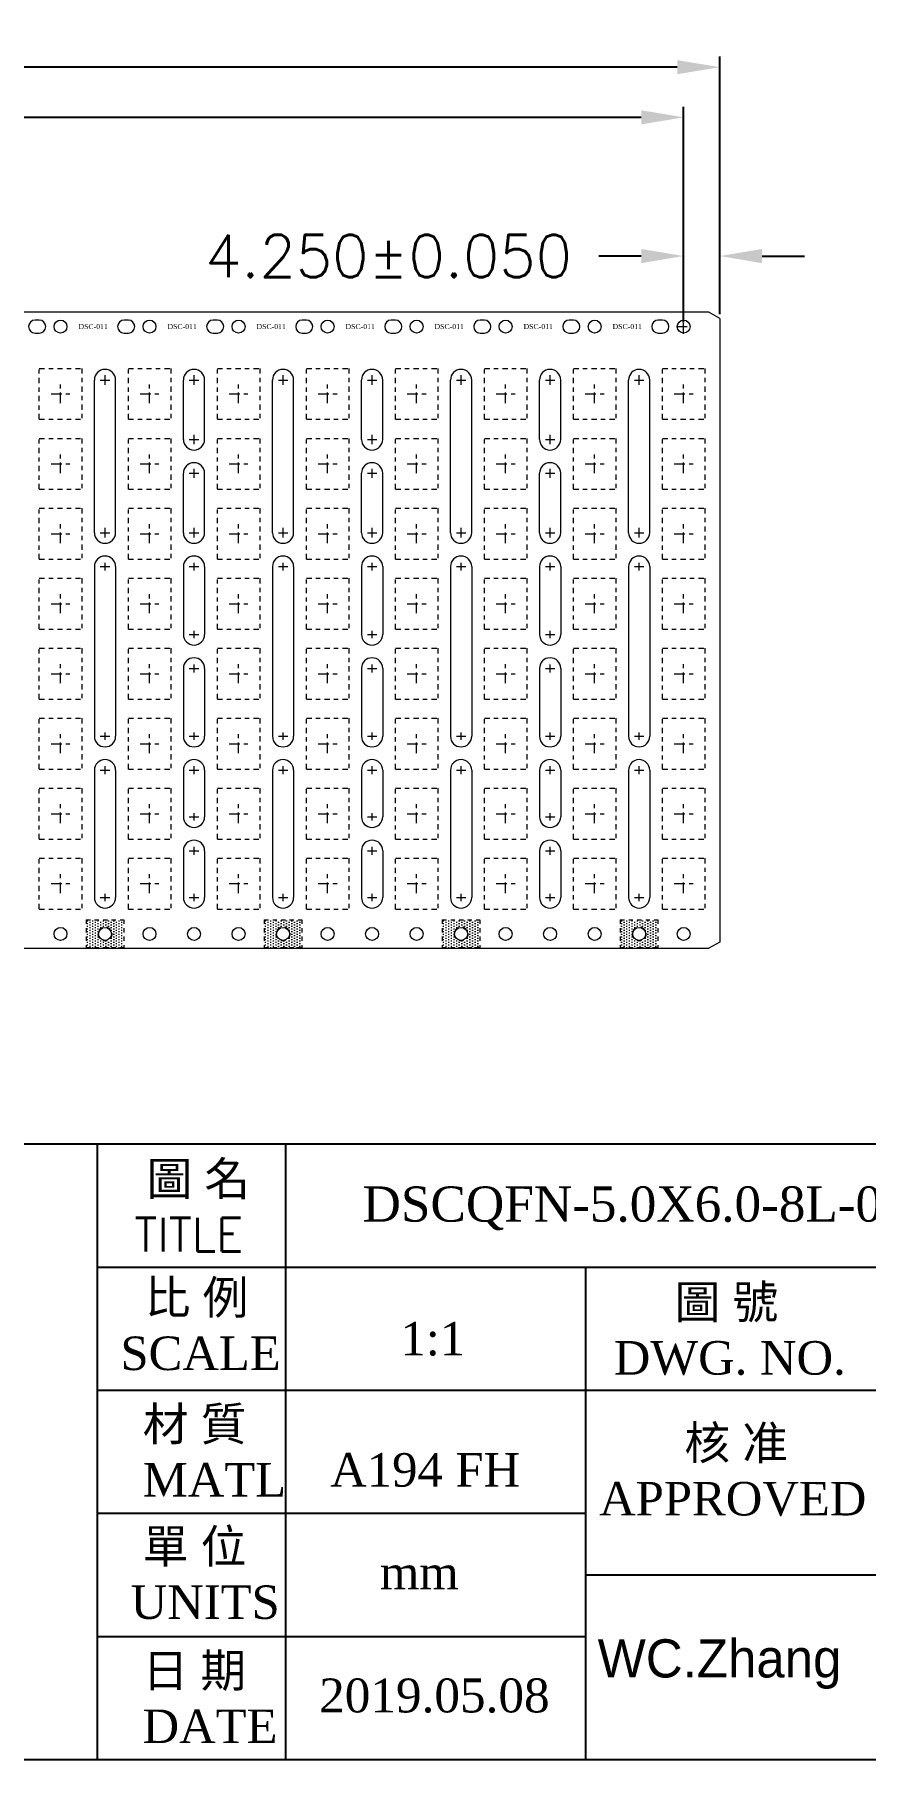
# Model space of a CAD drawing. Header units: inches. Extents: x -1651 to 1053, y -382 to 593.
# Drawn here: x -1593.94 to -1574.34, y 455.38 to 496.05 of the extents above; entities that cross this region are included whole.
import ezdxf

# ---------------------------------------------------------------- set-up
doc = ezdxf.new("R2010")
doc.units = ezdxf.units.IN
doc.header["$LTSCALE"] = 0.1
doc.header["$MEASUREMENT"] = 0
for name, pattern in [('ACANSTGL', [0.11811, 0.07874, -0.03937]), ('CENTER', [2, 1.25, -0.25, 0.25, -0.25]), ('HIDDEN', [0.375, 0.25, -0.125])]:
    doc.linetypes.add(name, pattern=pattern)
for name, color, linetype in [('1', 7, 'Continuous'), ('3D', 4, 'Continuous'), ('LINE', 7, 'Continuous')]:
    doc.layers.add(name, color=color, linetype=linetype)
doc.layers.add('1D', color=4, linetype='Continuous', lineweight=9)
doc.layers.add('P-L', color=7, linetype='HIDDEN', lineweight=13)
doc.styles.add('ROMANS2', font='romantic.ttf')
doc.styles.add('TEXT-1', font='simplex.shx')
doc.dimstyles.new('複本 DM-1-5', dxfattribs={"dimtxt": 1, "dimasz": 1, "dimexe": 0.25, "dimexo": 0.1, "dimgap": 0.2, "dimtad": 0, "dimdec": 3, "dimlfac": 5, "dimzin": 0, "dimdsep": 46, "dimtxsty": 'TEXT-1', "dimcen": 0.09, "dimclrd": 256, "dimclre": 256, "dimclrt": 256, "dimadec": 0, "dimazin": 0, "dimtfac": 1, "dimtdec": 3, "dimtofl": 0, "dimtmove": 0, "dimatfit": 0, "dimfxl": 1, "dimtolj": 1, "dimtzin": 0, "dimarcsym": 0})

# ---------------------------------------------------------------- blocks, each defined once
blk = doc.blocks.new('*D60')
at = {"layer": '1D', "lineweight": -2, "transparency": 16777216}
for p, q in [((-1627.778, 489.461), (-1627.778, 495.534)), ((-1577.778, 489.461), (-1577.778, 495.534)), ((-1626.778, 495.284), (-1610.337, 495.284)), ((-1578.778, 495.284), (-1598.699, 495.284))]:
    blk.add_line(p, q, dxfattribs=at)
at = {"layer": '1D', "transparency": 16777216}
for points in [[(-1626.778, 495.451), (-1626.778, 495.118), (-1627.778, 495.284)], [(-1578.778, 495.451), (-1578.778, 495.118), (-1577.778, 495.284)]]:
    blk.add_solid(points, dxfattribs=at)
at = {"layer": 'Defpoints', "color": 0, "transparency": 16777216}
for p in [(-1577.778, 495.284), (-1627.778, 489.361), (-1577.778, 489.361)]:
    blk.add_point(p, dxfattribs=at)
at = {"layer": '1D', "transparency": 16777216, "insert": (-1604.518, 495.284), "char_height": 1, "attachment_point": 5, "style": 'TEXT-1'}
blk.add_mtext('\\A1;250.000%%p0.100', dxfattribs=at)
blk = doc.blocks.new('*D61')
at = {"layer": '1D', "lineweight": -2, "transparency": 16777216}
for p, q in [((-1626.928, 489.267), (-1626.928, 494.351)), ((-1578.628, 489.267), (-1578.628, 494.351)), ((-1625.928, 494.101), (-1610.231, 494.101)), ((-1579.628, 494.101), (-1598.593, 494.101))]:
    blk.add_line(p, q, dxfattribs=at)
at = {"layer": '1D', "transparency": 16777216}
for points in [[(-1625.928, 494.268), (-1625.928, 493.934), (-1626.928, 494.101)], [(-1579.628, 494.268), (-1579.628, 493.934), (-1578.628, 494.101)]]:
    blk.add_solid(points, dxfattribs=at)
at = {"layer": 'Defpoints', "color": 0, "transparency": 16777216}
for p in [(-1578.628, 494.101), (-1626.928, 489.167), (-1578.628, 489.167)]:
    blk.add_point(p, dxfattribs=at)
at = {"layer": '1D', "transparency": 16777216, "insert": (-1604.412, 494.101), "char_height": 1, "attachment_point": 5, "style": 'TEXT-1'}
blk.add_mtext('\\A1;241.500%%p0.050', dxfattribs=at)
blk = doc.blocks.new('*D64')
at = {"layer": '1D', "lineweight": -2, "transparency": 16777216}
for p, q in [((-1578.628, 489.267), (-1578.628, 491.08)), ((-1577.778, 489.461), (-1577.778, 491.08)), ((-1579.628, 490.83), (-1580.628, 490.83)), ((-1576.778, 490.83), (-1575.778, 490.83))]:
    blk.add_line(p, q, dxfattribs=at)
at = {"layer": '1D', "transparency": 16777216}
for points in [[(-1579.628, 490.997), (-1579.628, 490.663), (-1578.628, 490.83)], [(-1576.778, 490.997), (-1576.778, 490.663), (-1577.778, 490.83)]]:
    blk.add_solid(points, dxfattribs=at)
at = {"layer": 'Defpoints', "color": 0, "transparency": 16777216}
for p in [(-1578.628, 490.83), (-1577.778, 489.361), (-1578.628, 489.167)]:
    blk.add_point(p, dxfattribs=at)
at = {"layer": '1D', "transparency": 16777216, "insert": (-1585.59, 490.83), "char_height": 1, "attachment_point": 5, "style": 'TEXT-1'}
blk.add_mtext('\\A1;4.250%%p0.050', dxfattribs=at)

msp = doc.modelspace()

# ---------------------------------------------------------------- hatches: boundary and pattern name
at = {"layer": '1D'}
h = msp.add_hatch(dxfattribs=at)
h.set_pattern_fill('DOTS', color=0, angle=90, style=0)
h.set_pattern_definition([(90, (-3671.82106, 800.152306), (-0.0625, 0.03125), [0, -0.0625])])
h.paths.add_polyline_path([(-1592.72305, 475.18222), (-1592.72305, 474.52722), (-1591.83305, 474.52722), (-1591.83305, 475.18222)])
edge = h.paths.add_edge_path(flags=16)
edge.add_arc((-1592.27805, 474.84722), 0.1624, 0, 360)
h = msp.add_hatch(dxfattribs=at)
h.set_pattern_fill('DOTS', color=0, angle=90, style=0)
h.set_pattern_definition([(90, (-3667.62106, 800.152306), (-0.0625, 0.03125), [0, -0.0625])])
h.paths.add_polyline_path([(-1588.52305, 475.18222), (-1588.52305, 474.52722), (-1587.63305, 474.52722), (-1587.63305, 475.18222)])
edge = h.paths.add_edge_path(flags=16)
edge.add_arc((-1588.07805, 474.84722), 0.1624, 0, 360)
h = msp.add_hatch(dxfattribs=at)
h.set_pattern_fill('DOTS', color=0, angle=90, style=0)
h.set_pattern_definition([(90, (-3663.42106, 800.152306), (-0.0625, 0.03125), [0, -0.0625])])
h.paths.add_polyline_path([(-1584.32305, 475.18222), (-1584.32305, 474.52722), (-1583.43305, 474.52722), (-1583.43305, 475.18222)])
edge = h.paths.add_edge_path(flags=16)
edge.add_arc((-1583.87805, 474.84722), 0.1624, 0, 360)
h = msp.add_hatch(dxfattribs=at)
h.set_pattern_fill('DOTS', color=0, angle=90, style=0)
h.set_pattern_definition([(90, (-3659.22106, 800.152306), (-0.0625, 0.03125), [0, -0.0625])])
h.paths.add_polyline_path([(-1580.12305, 475.18222), (-1580.12305, 474.52722), (-1579.23305, 474.52722), (-1579.23305, 475.18222)])
edge = h.paths.add_edge_path(flags=16)
edge.add_arc((-1579.67805, 474.84722), 0.1624, 0, 360)

# ---------------------------------------------------------------- linework, layer by layer
at = {"lineweight": 9}
for p, q in [((-1578.03145, 489.50722), (-1627.52465, 489.50722)), ((-1577.77805, 489.3609), (-1578.03145, 489.50722)), ((-1577.77805, 489.3609), (-1577.77805, 474.65354)), ((-1627.52465, 474.50722), (-1578.03145, 474.50722)), ((-1577.77805, 474.65354), (-1578.03145, 474.50722))]:
    msp.add_line(p, q, dxfattribs=at)
at = {"layer": '1', "lineweight": 9}
for p, q in [((-1593.82805, 489.31962), (-1593.92805, 489.31962)), ((-1591.72805, 489.31962), (-1591.82805, 489.31962)), ((-1589.62805, 489.31962), (-1589.72805, 489.31962)), ((-1587.52805, 489.31962), (-1587.62805, 489.31962)), ((-1585.42805, 489.31962), (-1585.52805, 489.31962)), ((-1583.32805, 489.31962), (-1583.42805, 489.31962)), ((-1581.22805, 489.31962), (-1581.32805, 489.31962)), ((-1579.12805, 489.31962), (-1579.22805, 489.31962)), ((-1593.92805, 489.01482), (-1593.82805, 489.01482)), ((-1591.82805, 489.01482), (-1591.72805, 489.01482)), ((-1589.72805, 489.01482), (-1589.62805, 489.01482)), ((-1587.62805, 489.01482), (-1587.52805, 489.01482)), ((-1585.52805, 489.01482), (-1585.42805, 489.01482)), ((-1583.42805, 489.01482), (-1583.32805, 489.01482)), ((-1581.32805, 489.01482), (-1581.22805, 489.01482)), ((-1579.22805, 489.01482), (-1579.12805, 489.01482))]:
    msp.add_line(p, q, dxfattribs=at)
at = {"layer": '1', "lineweight": 9, "ltscale": 2}
for centre in [(-1593.32805, 489.16722), (-1591.22805, 489.16722), (-1589.12805, 489.16722), (-1587.02805, 489.16722), (-1584.92805, 489.16722), (-1582.82805, 489.16722), (-1580.72805, 489.16722), (-1578.62805, 489.16722)]:
    msp.add_circle(centre, 0.1524, dxfattribs=at)
at = {"layer": '1', "lineweight": 9}
for centre in [(-1593.32805, 474.84722), (-1592.27805, 474.84722), (-1591.22805, 474.84722), (-1590.17805, 474.84722), (-1589.12805, 474.84722), (-1588.07805, 474.84722), (-1587.02805, 474.84722), (-1585.97805, 474.84722), (-1584.92805, 474.84722), (-1583.87805, 474.84722), (-1582.82805, 474.84722), (-1581.77805, 474.84722), (-1580.72805, 474.84722), (-1579.67805, 474.84722), (-1578.62805, 474.84722)]:
    msp.add_circle(centre, 0.1524, dxfattribs=at)
for centre, start, end in [((-1593.92805, 489.16722), 90, 270), ((-1593.82805, 489.16722), 270, 90), ((-1591.82805, 489.16722), 90, 270), ((-1591.72805, 489.16722), 270, 90), ((-1589.72805, 489.16722), 90, 270), ((-1589.62805, 489.16722), 270, 90), ((-1587.62805, 489.16722), 90, 270), ((-1587.52805, 489.16722), 270, 90), ((-1585.52805, 489.16722), 90, 270), ((-1585.42805, 489.16722), 270, 90), ((-1583.42805, 489.16722), 90, 270), ((-1583.32805, 489.16722), 270, 90), ((-1581.32805, 489.16722), 90, 270), ((-1581.22805, 489.16722), 270, 90), ((-1579.22805, 489.16722), 90, 270), ((-1579.12805, 489.16722), 270, 90)]:
    msp.add_arc(centre, 0.1524, start, end, dxfattribs=at)
at = {"layer": '1D', "color": 0}
for p, q in [((-1592.52805, 484.30722), (-1592.52805, 487.90722)), ((-1592.02805, 484.30722), (-1592.02805, 487.90722)), ((-1590.42805, 486.50722), (-1590.42805, 487.90722)), ((-1589.92805, 486.50722), (-1589.92805, 487.90722)), ((-1588.32805, 484.30722), (-1588.32805, 487.90722)), ((-1587.82805, 484.30722), (-1587.82805, 487.90722)), ((-1586.22805, 486.50722), (-1586.22805, 487.90722)), ((-1585.72805, 486.50722), (-1585.72805, 487.90722)), ((-1584.12805, 484.30722), (-1584.12805, 487.90722)), ((-1583.62805, 484.30722), (-1583.62805, 487.90722)), ((-1582.02805, 486.50722), (-1582.02805, 487.90722)), ((-1581.52805, 486.50722), (-1581.52805, 487.90722)), ((-1579.92805, 484.30722), (-1579.92805, 487.90722)), ((-1579.42805, 484.30722), (-1579.42805, 487.90722)), ((-1590.42805, 484.30722), (-1590.42805, 485.70722)), ((-1589.92805, 484.30722), (-1589.92805, 485.70722)), ((-1586.22805, 484.30722), (-1586.22805, 485.70722)), ((-1585.72805, 484.30722), (-1585.72805, 485.70722)), ((-1582.02805, 484.30722), (-1582.02805, 485.70722)), ((-1581.52805, 484.30722), (-1581.52805, 485.70722)), ((-1592.52805, 483.50722), (-1592.52805, 479.50722)), ((-1592.02805, 483.50722), (-1592.02805, 479.50722)), ((-1590.42805, 483.50722), (-1590.42805, 481.90722)), ((-1589.92805, 483.50722), (-1589.92805, 481.90722)), ((-1588.32805, 483.50722), (-1588.32805, 479.50722)), ((-1587.82805, 483.50722), (-1587.82805, 479.50722)), ((-1586.22805, 483.50722), (-1586.22805, 481.90722)), ((-1585.72805, 483.50722), (-1585.72805, 481.90722)), ((-1584.12805, 483.50722), (-1584.12805, 479.50722)), ((-1583.62805, 483.50722), (-1583.62805, 479.50722)), ((-1582.02805, 483.50722), (-1582.02805, 481.90722)), ((-1581.52805, 483.50722), (-1581.52805, 481.90722)), ((-1579.92805, 483.50722), (-1579.92805, 479.50722)), ((-1579.42805, 483.50722), (-1579.42805, 479.50722)), ((-1590.42805, 481.10722), (-1590.42805, 479.50722)), ((-1589.92805, 481.10722), (-1589.92805, 479.50722)), ((-1586.22805, 481.10722), (-1586.22805, 479.50722)), ((-1585.72805, 481.10722), (-1585.72805, 479.50722)), ((-1582.02805, 481.10722), (-1582.02805, 479.50722)), ((-1581.52805, 481.10722), (-1581.52805, 479.50722)), ((-1592.52805, 478.70722), (-1592.52805, 475.70722)), ((-1592.02805, 478.70722), (-1592.02805, 475.70722)), ((-1590.42805, 478.70722), (-1590.42805, 477.60722)), ((-1589.92805, 478.70722), (-1589.92805, 477.60722)), ((-1588.32805, 478.70722), (-1588.32805, 475.70722)), ((-1587.82805, 478.70722), (-1587.82805, 475.70722)), ((-1586.22805, 478.70722), (-1586.22805, 477.60722)), ((-1585.72805, 478.70722), (-1585.72805, 477.60722)), ((-1584.12805, 478.70722), (-1584.12805, 475.70722)), ((-1583.62805, 478.70722), (-1583.62805, 475.70722)), ((-1582.02805, 478.70722), (-1582.02805, 477.60722)), ((-1581.52805, 478.70722), (-1581.52805, 477.60722)), ((-1579.92805, 478.70722), (-1579.92805, 475.70722)), ((-1579.42805, 478.70722), (-1579.42805, 475.70722)), ((-1590.42805, 476.80722), (-1590.42805, 475.70722)), ((-1589.92805, 476.80722), (-1589.92805, 475.70722)), ((-1586.22805, 476.80722), (-1586.22805, 475.70722)), ((-1585.72805, 476.80722), (-1585.72805, 475.70722)), ((-1582.02805, 476.80722), (-1582.02805, 475.70722)), ((-1581.52805, 476.80722), (-1581.52805, 475.70722))]:
    msp.add_line(p, q, dxfattribs=at)
at = {"layer": '1D', "linetype": 'ACANSTGL', "ltscale": 10}
for p, q in [((-1592.72305, 475.18222), (-1591.83305, 475.18222)), ((-1592.72305, 475.18222), (-1592.72305, 474.52722)), ((-1591.83305, 475.18222), (-1591.83305, 474.52722)), ((-1588.52305, 475.18222), (-1587.63305, 475.18222)), ((-1588.52305, 475.18222), (-1588.52305, 474.52722)), ((-1587.63305, 475.18222), (-1587.63305, 474.52722)), ((-1584.32305, 475.18222), (-1583.43305, 475.18222)), ((-1584.32305, 475.18222), (-1584.32305, 474.52722)), ((-1583.43305, 475.18222), (-1583.43305, 474.52722)), ((-1580.12305, 475.18222), (-1579.23305, 475.18222)), ((-1580.12305, 475.18222), (-1580.12305, 474.52722)), ((-1579.23305, 475.18222), (-1579.23305, 474.52722)), ((-1592.72305, 474.52722), (-1591.83305, 474.52722)), ((-1588.52305, 474.52722), (-1587.63305, 474.52722)), ((-1584.32305, 474.52722), (-1583.43305, 474.52722)), ((-1580.12305, 474.52722), (-1579.23305, 474.52722))]:
    msp.add_line(p, q, dxfattribs=at)
at = {"layer": '1D', "color": 0}
for centre, start, end in [((-1592.27805, 487.90722), 0, 180), ((-1590.17805, 487.90722), 0, 180), ((-1588.07805, 487.90722), 0, 180), ((-1585.97805, 487.90722), 0, 180), ((-1583.87805, 487.90722), 0, 180), ((-1581.77805, 487.90722), 0, 180), ((-1579.67805, 487.90722), 0, 180), ((-1590.17805, 486.50722), 180, 0), ((-1585.97805, 486.50722), 180, 0), ((-1581.77805, 486.50722), 180, 0), ((-1590.17805, 485.70722), 0, 180), ((-1585.97805, 485.70722), 0, 180), ((-1581.77805, 485.70722), 0, 180), ((-1592.27805, 484.30722), 180, 0), ((-1590.17805, 484.30722), 180, 0), ((-1588.07805, 484.30722), 180, 0), ((-1585.97805, 484.30722), 180, 0), ((-1583.87805, 484.30722), 180, 0), ((-1581.77805, 484.30722), 180, 0), ((-1579.67805, 484.30722), 180, 0), ((-1592.27805, 483.50722), 0, 180), ((-1590.17805, 483.50722), 0, 180), ((-1588.07805, 483.50722), 0, 180), ((-1585.97805, 483.50722), 0, 180), ((-1583.87805, 483.50722), 0, 180), ((-1581.77805, 483.50722), 0, 180), ((-1579.67805, 483.50722), 0, 180), ((-1590.17805, 481.90722), 180, 0), ((-1585.97805, 481.90722), 180, 0), ((-1581.77805, 481.90722), 180, 0), ((-1590.17805, 481.10722), 0, 180), ((-1585.97805, 481.10722), 0, 180), ((-1581.77805, 481.10722), 0, 180), ((-1592.27805, 479.50722), 180, 0), ((-1590.17805, 479.50722), 180, 0), ((-1588.07805, 479.50722), 180, 0), ((-1588.07805, 479.50722), 180, 0), ((-1585.97805, 479.50722), 180, 0), ((-1583.87805, 479.50722), 180, 0), ((-1583.87805, 479.50722), 180, 0), ((-1581.77805, 479.50722), 180, 0), ((-1579.67805, 479.50722), 180, 0), ((-1579.67805, 479.50722), 180, 0), ((-1592.27805, 478.70722), 0, 180), ((-1590.17805, 478.70722), 0, 180), ((-1588.07805, 478.70722), 0, 180), ((-1585.97805, 478.70722), 0, 180), ((-1583.87805, 478.70722), 0, 180), ((-1581.77805, 478.70722), 0, 180), ((-1579.67805, 478.70722), 0, 180), ((-1590.17805, 477.60722), 180, 0), ((-1585.97805, 477.60722), 180, 0), ((-1581.77805, 477.60722), 180, 0), ((-1590.17805, 476.80722), 0, 180), ((-1585.97805, 476.80722), 0, 180), ((-1581.77805, 476.80722), 0, 180), ((-1592.27805, 475.70722), 180, 0), ((-1590.17805, 475.70722), 180, 0), ((-1588.07805, 475.70722), 180, 0), ((-1585.97805, 475.70722), 180, 0), ((-1583.87805, 475.70722), 180, 0), ((-1581.77805, 475.70722), 180, 0), ((-1579.67805, 475.70722), 180, 0)]:
    msp.add_arc(centre, 0.25, start, end, dxfattribs=at)
at = {"layer": '3D', "color": 1, "linetype": 'CENTER', "lineweight": 9, "ltscale": 2}
for p, q in [((-1578.62805, 489.00031), (-1578.62805, 489.33414)), ((-1578.79496, 489.16722), (-1578.46113, 489.16722)), ((-1593.32805, 487.35967), (-1593.32805, 487.80478)), ((-1591.22805, 487.35967), (-1591.22805, 487.80478)), ((-1589.12805, 487.35967), (-1589.12805, 487.80478)), ((-1587.02805, 487.35967), (-1587.02805, 487.80478)), ((-1584.92805, 487.35967), (-1584.92805, 487.80478)), ((-1582.82805, 487.35967), (-1582.82805, 487.80478)), ((-1580.72805, 487.35967), (-1580.72805, 487.80478)), ((-1578.62805, 487.35967), (-1578.62805, 487.80478)), ((-1593.5506, 487.58222), (-1593.10549, 487.58222)), ((-1591.4506, 487.58222), (-1591.00549, 487.58222)), ((-1589.3506, 487.58222), (-1588.90549, 487.58222)), ((-1587.2506, 487.58222), (-1586.80549, 487.58222)), ((-1585.1506, 487.58222), (-1584.70549, 487.58222)), ((-1583.0506, 487.58222), (-1582.60549, 487.58222)), ((-1580.9506, 487.58222), (-1580.50549, 487.58222)), ((-1578.8506, 487.58222), (-1578.40549, 487.58222)), ((-1593.32805, 485.70967), (-1593.32805, 486.15478)), ((-1591.22805, 485.70967), (-1591.22805, 486.15478)), ((-1589.12805, 485.70967), (-1589.12805, 486.15478)), ((-1587.02805, 485.70967), (-1587.02805, 486.15478)), ((-1584.92805, 485.70967), (-1584.92805, 486.15478)), ((-1582.82805, 485.70967), (-1582.82805, 486.15478)), ((-1580.72805, 485.70967), (-1580.72805, 486.15478)), ((-1578.62805, 485.70967), (-1578.62805, 486.15478)), ((-1593.5506, 485.93222), (-1593.10549, 485.93222)), ((-1591.4506, 485.93222), (-1591.00549, 485.93222)), ((-1589.3506, 485.93222), (-1588.90549, 485.93222)), ((-1587.2506, 485.93222), (-1586.80549, 485.93222)), ((-1585.1506, 485.93222), (-1584.70549, 485.93222)), ((-1583.0506, 485.93222), (-1582.60549, 485.93222)), ((-1580.9506, 485.93222), (-1580.50549, 485.93222)), ((-1578.8506, 485.93222), (-1578.40549, 485.93222)), ((-1593.32805, 484.05967), (-1593.32805, 484.50478)), ((-1591.22805, 484.05967), (-1591.22805, 484.50478)), ((-1589.12805, 484.05967), (-1589.12805, 484.50478)), ((-1587.02805, 484.05967), (-1587.02805, 484.50478)), ((-1584.92805, 484.05967), (-1584.92805, 484.50478)), ((-1582.82805, 484.05967), (-1582.82805, 484.50478)), ((-1580.72805, 484.05967), (-1580.72805, 484.50478)), ((-1578.62805, 484.05967), (-1578.62805, 484.50478)), ((-1593.5506, 484.28222), (-1593.10549, 484.28222)), ((-1591.4506, 484.28222), (-1591.00549, 484.28222)), ((-1589.3506, 484.28222), (-1588.90549, 484.28222)), ((-1587.2506, 484.28222), (-1586.80549, 484.28222)), ((-1585.1506, 484.28222), (-1584.70549, 484.28222)), ((-1583.0506, 484.28222), (-1582.60549, 484.28222)), ((-1580.9506, 484.28222), (-1580.50549, 484.28222)), ((-1578.8506, 484.28222), (-1578.40549, 484.28222)), ((-1593.32805, 482.40967), (-1593.32805, 482.85478)), ((-1591.22805, 482.40967), (-1591.22805, 482.85478)), ((-1589.12805, 482.40967), (-1589.12805, 482.85478)), ((-1587.02805, 482.40967), (-1587.02805, 482.85478)), ((-1584.92805, 482.40967), (-1584.92805, 482.85478)), ((-1582.82805, 482.40967), (-1582.82805, 482.85478)), ((-1580.72805, 482.40967), (-1580.72805, 482.85478)), ((-1578.62805, 482.40967), (-1578.62805, 482.85478)), ((-1593.5506, 482.63222), (-1593.10549, 482.63222)), ((-1591.4506, 482.63222), (-1591.00549, 482.63222)), ((-1589.3506, 482.63222), (-1588.90549, 482.63222)), ((-1587.2506, 482.63222), (-1586.80549, 482.63222)), ((-1585.1506, 482.63222), (-1584.70549, 482.63222)), ((-1583.0506, 482.63222), (-1582.60549, 482.63222)), ((-1580.9506, 482.63222), (-1580.50549, 482.63222)), ((-1578.8506, 482.63222), (-1578.40549, 482.63222)), ((-1593.32805, 480.75967), (-1593.32805, 481.20478)), ((-1591.22805, 480.75967), (-1591.22805, 481.20478)), ((-1589.12805, 480.75967), (-1589.12805, 481.20478)), ((-1587.02805, 480.75967), (-1587.02805, 481.20478)), ((-1584.92805, 480.75967), (-1584.92805, 481.20478)), ((-1582.82805, 480.75967), (-1582.82805, 481.20478)), ((-1580.72805, 480.75967), (-1580.72805, 481.20478)), ((-1578.62805, 480.75967), (-1578.62805, 481.20478)), ((-1593.5506, 480.98222), (-1593.10549, 480.98222)), ((-1591.4506, 480.98222), (-1591.00549, 480.98222)), ((-1589.3506, 480.98222), (-1588.90549, 480.98222)), ((-1587.2506, 480.98222), (-1586.80549, 480.98222)), ((-1585.1506, 480.98222), (-1584.70549, 480.98222)), ((-1583.0506, 480.98222), (-1582.60549, 480.98222)), ((-1580.9506, 480.98222), (-1580.50549, 480.98222)), ((-1578.8506, 480.98222), (-1578.40549, 480.98222)), ((-1593.32805, 479.10967), (-1593.32805, 479.55478)), ((-1591.22805, 479.10967), (-1591.22805, 479.55478)), ((-1589.12805, 479.10967), (-1589.12805, 479.55478)), ((-1587.02805, 479.10967), (-1587.02805, 479.55478)), ((-1584.92805, 479.10967), (-1584.92805, 479.55478)), ((-1582.82805, 479.10967), (-1582.82805, 479.55478)), ((-1580.72805, 479.10967), (-1580.72805, 479.55478)), ((-1578.62805, 479.10967), (-1578.62805, 479.55478)), ((-1593.5506, 479.33222), (-1593.10549, 479.33222)), ((-1591.4506, 479.33222), (-1591.00549, 479.33222)), ((-1589.3506, 479.33222), (-1588.90549, 479.33222)), ((-1587.2506, 479.33222), (-1586.80549, 479.33222)), ((-1585.1506, 479.33222), (-1584.70549, 479.33222)), ((-1583.0506, 479.33222), (-1582.60549, 479.33222)), ((-1580.9506, 479.33222), (-1580.50549, 479.33222)), ((-1578.8506, 479.33222), (-1578.40549, 479.33222)), ((-1593.5506, 477.68222), (-1593.10549, 477.68222)), ((-1593.32805, 477.45967), (-1593.32805, 477.90478)), ((-1591.4506, 477.68222), (-1591.00549, 477.68222)), ((-1591.22805, 477.45967), (-1591.22805, 477.90478)), ((-1589.3506, 477.68222), (-1588.90549, 477.68222)), ((-1589.12805, 477.45967), (-1589.12805, 477.90478)), ((-1587.2506, 477.68222), (-1586.80549, 477.68222)), ((-1587.02805, 477.45967), (-1587.02805, 477.90478)), ((-1585.1506, 477.68222), (-1584.70549, 477.68222)), ((-1584.92805, 477.45967), (-1584.92805, 477.90478)), ((-1583.0506, 477.68222), (-1582.60549, 477.68222)), ((-1582.82805, 477.45967), (-1582.82805, 477.90478)), ((-1580.9506, 477.68222), (-1580.50549, 477.68222)), ((-1580.72805, 477.45967), (-1580.72805, 477.90478)), ((-1578.8506, 477.68222), (-1578.40549, 477.68222)), ((-1578.62805, 477.45967), (-1578.62805, 477.90478)), ((-1593.5506, 476.03222), (-1593.10549, 476.03222)), ((-1593.32805, 475.80967), (-1593.32805, 476.25478)), ((-1591.4506, 476.03222), (-1591.00549, 476.03222)), ((-1591.22805, 475.80967), (-1591.22805, 476.25478)), ((-1589.3506, 476.03222), (-1588.90549, 476.03222)), ((-1589.12805, 475.80967), (-1589.12805, 476.25478)), ((-1587.2506, 476.03222), (-1586.80549, 476.03222)), ((-1587.02805, 475.80967), (-1587.02805, 476.25478)), ((-1585.1506, 476.03222), (-1584.70549, 476.03222)), ((-1584.92805, 475.80967), (-1584.92805, 476.25478)), ((-1583.0506, 476.03222), (-1582.60549, 476.03222)), ((-1582.82805, 475.80967), (-1582.82805, 476.25478)), ((-1580.9506, 476.03222), (-1580.50549, 476.03222)), ((-1580.72805, 475.80967), (-1580.72805, 476.25478)), ((-1578.8506, 476.03222), (-1578.40549, 476.03222)), ((-1578.62805, 475.80967), (-1578.62805, 476.25478))]:
    msp.add_line(p, q, dxfattribs=at)
at = {"layer": '3D', "color": 2, "linetype": 'CENTER', "lineweight": 9}
for p, q in [((-1593.82805, 486.98222), (-1593.82805, 488.18222)), ((-1593.82805, 488.18222), (-1592.82805, 488.18222)), ((-1592.82805, 488.18222), (-1592.82805, 486.98222)), ((-1591.72805, 486.98222), (-1591.72805, 488.18222)), ((-1591.72805, 488.18222), (-1590.72805, 488.18222)), ((-1590.72805, 488.18222), (-1590.72805, 486.98222)), ((-1589.62805, 486.98222), (-1589.62805, 488.18222)), ((-1589.62805, 488.18222), (-1588.62805, 488.18222)), ((-1588.62805, 488.18222), (-1588.62805, 486.98222)), ((-1587.52805, 486.98222), (-1587.52805, 488.18222)), ((-1587.52805, 488.18222), (-1586.52805, 488.18222)), ((-1586.52805, 488.18222), (-1586.52805, 486.98222)), ((-1585.42805, 486.98222), (-1585.42805, 488.18222)), ((-1585.42805, 488.18222), (-1584.42805, 488.18222)), ((-1584.42805, 488.18222), (-1584.42805, 486.98222)), ((-1583.32805, 486.98222), (-1583.32805, 488.18222)), ((-1583.32805, 488.18222), (-1582.32805, 488.18222)), ((-1582.32805, 488.18222), (-1582.32805, 486.98222)), ((-1581.22805, 486.98222), (-1581.22805, 488.18222)), ((-1581.22805, 488.18222), (-1580.22805, 488.18222)), ((-1580.22805, 488.18222), (-1580.22805, 486.98222)), ((-1579.12805, 486.98222), (-1579.12805, 488.18222)), ((-1579.12805, 488.18222), (-1578.12805, 488.18222)), ((-1578.12805, 488.18222), (-1578.12805, 486.98222)), ((-1593.82805, 486.98222), (-1592.82805, 486.98222)), ((-1591.72805, 486.98222), (-1590.72805, 486.98222)), ((-1589.62805, 486.98222), (-1588.62805, 486.98222)), ((-1587.52805, 486.98222), (-1586.52805, 486.98222)), ((-1585.42805, 486.98222), (-1584.42805, 486.98222)), ((-1583.32805, 486.98222), (-1582.32805, 486.98222)), ((-1581.22805, 486.98222), (-1580.22805, 486.98222)), ((-1579.12805, 486.98222), (-1578.12805, 486.98222)), ((-1593.82805, 485.33222), (-1593.82805, 486.53222)), ((-1593.82805, 486.53222), (-1592.82805, 486.53222)), ((-1592.82805, 486.53222), (-1592.82805, 485.33222)), ((-1591.72805, 485.33222), (-1591.72805, 486.53222)), ((-1591.72805, 486.53222), (-1590.72805, 486.53222)), ((-1590.72805, 486.53222), (-1590.72805, 485.33222)), ((-1589.62805, 485.33222), (-1589.62805, 486.53222)), ((-1589.62805, 486.53222), (-1588.62805, 486.53222)), ((-1588.62805, 486.53222), (-1588.62805, 485.33222)), ((-1587.52805, 485.33222), (-1587.52805, 486.53222)), ((-1587.52805, 486.53222), (-1586.52805, 486.53222)), ((-1586.52805, 486.53222), (-1586.52805, 485.33222)), ((-1585.42805, 485.33222), (-1585.42805, 486.53222)), ((-1585.42805, 486.53222), (-1584.42805, 486.53222)), ((-1584.42805, 486.53222), (-1584.42805, 485.33222)), ((-1583.32805, 485.33222), (-1583.32805, 486.53222)), ((-1583.32805, 486.53222), (-1582.32805, 486.53222)), ((-1582.32805, 486.53222), (-1582.32805, 485.33222)), ((-1581.22805, 485.33222), (-1581.22805, 486.53222)), ((-1581.22805, 486.53222), (-1580.22805, 486.53222)), ((-1580.22805, 486.53222), (-1580.22805, 485.33222)), ((-1579.12805, 485.33222), (-1579.12805, 486.53222)), ((-1579.12805, 486.53222), (-1578.12805, 486.53222)), ((-1578.12805, 486.53222), (-1578.12805, 485.33222)), ((-1593.82805, 485.33222), (-1592.82805, 485.33222)), ((-1591.72805, 485.33222), (-1590.72805, 485.33222)), ((-1589.62805, 485.33222), (-1588.62805, 485.33222)), ((-1587.52805, 485.33222), (-1586.52805, 485.33222)), ((-1585.42805, 485.33222), (-1584.42805, 485.33222)), ((-1583.32805, 485.33222), (-1582.32805, 485.33222)), ((-1581.22805, 485.33222), (-1580.22805, 485.33222)), ((-1579.12805, 485.33222), (-1578.12805, 485.33222)), ((-1593.82805, 483.68222), (-1593.82805, 484.88222)), ((-1593.82805, 484.88222), (-1592.82805, 484.88222)), ((-1592.82805, 484.88222), (-1592.82805, 483.68222)), ((-1591.72805, 483.68222), (-1591.72805, 484.88222)), ((-1591.72805, 484.88222), (-1590.72805, 484.88222)), ((-1590.72805, 484.88222), (-1590.72805, 483.68222)), ((-1589.62805, 483.68222), (-1589.62805, 484.88222)), ((-1589.62805, 484.88222), (-1588.62805, 484.88222)), ((-1588.62805, 484.88222), (-1588.62805, 483.68222)), ((-1587.52805, 483.68222), (-1587.52805, 484.88222)), ((-1587.52805, 484.88222), (-1586.52805, 484.88222)), ((-1586.52805, 484.88222), (-1586.52805, 483.68222)), ((-1585.42805, 483.68222), (-1585.42805, 484.88222)), ((-1585.42805, 484.88222), (-1584.42805, 484.88222)), ((-1584.42805, 484.88222), (-1584.42805, 483.68222)), ((-1583.32805, 483.68222), (-1583.32805, 484.88222)), ((-1583.32805, 484.88222), (-1582.32805, 484.88222)), ((-1582.32805, 484.88222), (-1582.32805, 483.68222)), ((-1581.22805, 483.68222), (-1581.22805, 484.88222)), ((-1581.22805, 484.88222), (-1580.22805, 484.88222)), ((-1580.22805, 484.88222), (-1580.22805, 483.68222)), ((-1579.12805, 483.68222), (-1579.12805, 484.88222)), ((-1579.12805, 484.88222), (-1578.12805, 484.88222)), ((-1578.12805, 484.88222), (-1578.12805, 483.68222)), ((-1593.82805, 483.68222), (-1592.82805, 483.68222)), ((-1591.72805, 483.68222), (-1590.72805, 483.68222)), ((-1589.62805, 483.68222), (-1588.62805, 483.68222)), ((-1587.52805, 483.68222), (-1586.52805, 483.68222)), ((-1585.42805, 483.68222), (-1584.42805, 483.68222)), ((-1583.32805, 483.68222), (-1582.32805, 483.68222)), ((-1581.22805, 483.68222), (-1580.22805, 483.68222)), ((-1579.12805, 483.68222), (-1578.12805, 483.68222)), ((-1593.82805, 482.03222), (-1593.82805, 483.23222)), ((-1593.82805, 483.23222), (-1592.82805, 483.23222)), ((-1592.82805, 483.23222), (-1592.82805, 482.03222)), ((-1591.72805, 482.03222), (-1591.72805, 483.23222)), ((-1591.72805, 483.23222), (-1590.72805, 483.23222)), ((-1590.72805, 483.23222), (-1590.72805, 482.03222)), ((-1589.62805, 482.03222), (-1589.62805, 483.23222)), ((-1589.62805, 483.23222), (-1588.62805, 483.23222)), ((-1588.62805, 483.23222), (-1588.62805, 482.03222)), ((-1587.52805, 482.03222), (-1587.52805, 483.23222)), ((-1587.52805, 483.23222), (-1586.52805, 483.23222)), ((-1586.52805, 483.23222), (-1586.52805, 482.03222)), ((-1585.42805, 482.03222), (-1585.42805, 483.23222)), ((-1585.42805, 483.23222), (-1584.42805, 483.23222)), ((-1584.42805, 483.23222), (-1584.42805, 482.03222)), ((-1583.32805, 482.03222), (-1583.32805, 483.23222)), ((-1583.32805, 483.23222), (-1582.32805, 483.23222)), ((-1582.32805, 483.23222), (-1582.32805, 482.03222)), ((-1581.22805, 482.03222), (-1581.22805, 483.23222)), ((-1581.22805, 483.23222), (-1580.22805, 483.23222)), ((-1580.22805, 483.23222), (-1580.22805, 482.03222)), ((-1579.12805, 482.03222), (-1579.12805, 483.23222)), ((-1579.12805, 483.23222), (-1578.12805, 483.23222)), ((-1578.12805, 483.23222), (-1578.12805, 482.03222)), ((-1593.82805, 482.03222), (-1592.82805, 482.03222)), ((-1591.72805, 482.03222), (-1590.72805, 482.03222)), ((-1589.62805, 482.03222), (-1588.62805, 482.03222)), ((-1587.52805, 482.03222), (-1586.52805, 482.03222)), ((-1585.42805, 482.03222), (-1584.42805, 482.03222)), ((-1583.32805, 482.03222), (-1582.32805, 482.03222)), ((-1581.22805, 482.03222), (-1580.22805, 482.03222)), ((-1579.12805, 482.03222), (-1578.12805, 482.03222)), ((-1593.82805, 480.38222), (-1593.82805, 481.58222)), ((-1593.82805, 481.58222), (-1592.82805, 481.58222)), ((-1592.82805, 481.58222), (-1592.82805, 480.38222)), ((-1591.72805, 480.38222), (-1591.72805, 481.58222)), ((-1591.72805, 481.58222), (-1590.72805, 481.58222)), ((-1590.72805, 481.58222), (-1590.72805, 480.38222)), ((-1589.62805, 480.38222), (-1589.62805, 481.58222)), ((-1589.62805, 481.58222), (-1588.62805, 481.58222)), ((-1588.62805, 481.58222), (-1588.62805, 480.38222)), ((-1587.52805, 480.38222), (-1587.52805, 481.58222)), ((-1587.52805, 481.58222), (-1586.52805, 481.58222)), ((-1586.52805, 481.58222), (-1586.52805, 480.38222)), ((-1585.42805, 480.38222), (-1585.42805, 481.58222)), ((-1585.42805, 481.58222), (-1584.42805, 481.58222)), ((-1584.42805, 481.58222), (-1584.42805, 480.38222)), ((-1583.32805, 480.38222), (-1583.32805, 481.58222)), ((-1583.32805, 481.58222), (-1582.32805, 481.58222)), ((-1582.32805, 481.58222), (-1582.32805, 480.38222)), ((-1581.22805, 480.38222), (-1581.22805, 481.58222)), ((-1581.22805, 481.58222), (-1580.22805, 481.58222)), ((-1580.22805, 481.58222), (-1580.22805, 480.38222)), ((-1579.12805, 480.38222), (-1579.12805, 481.58222)), ((-1579.12805, 481.58222), (-1578.12805, 481.58222)), ((-1578.12805, 481.58222), (-1578.12805, 480.38222)), ((-1593.82805, 480.38222), (-1592.82805, 480.38222)), ((-1591.72805, 480.38222), (-1590.72805, 480.38222)), ((-1589.62805, 480.38222), (-1588.62805, 480.38222)), ((-1587.52805, 480.38222), (-1586.52805, 480.38222)), ((-1585.42805, 480.38222), (-1584.42805, 480.38222)), ((-1583.32805, 480.38222), (-1582.32805, 480.38222)), ((-1581.22805, 480.38222), (-1580.22805, 480.38222)), ((-1579.12805, 480.38222), (-1578.12805, 480.38222)), ((-1593.82805, 478.73222), (-1593.82805, 479.93222)), ((-1593.82805, 479.93222), (-1592.82805, 479.93222)), ((-1592.82805, 479.93222), (-1592.82805, 478.73222)), ((-1591.72805, 478.73222), (-1591.72805, 479.93222)), ((-1591.72805, 479.93222), (-1590.72805, 479.93222)), ((-1590.72805, 479.93222), (-1590.72805, 478.73222)), ((-1589.62805, 478.73222), (-1589.62805, 479.93222)), ((-1589.62805, 479.93222), (-1588.62805, 479.93222)), ((-1588.62805, 479.93222), (-1588.62805, 478.73222)), ((-1587.52805, 478.73222), (-1587.52805, 479.93222)), ((-1587.52805, 479.93222), (-1586.52805, 479.93222)), ((-1586.52805, 479.93222), (-1586.52805, 478.73222)), ((-1585.42805, 478.73222), (-1585.42805, 479.93222)), ((-1585.42805, 479.93222), (-1584.42805, 479.93222)), ((-1584.42805, 479.93222), (-1584.42805, 478.73222)), ((-1583.32805, 478.73222), (-1583.32805, 479.93222)), ((-1583.32805, 479.93222), (-1582.32805, 479.93222)), ((-1582.32805, 479.93222), (-1582.32805, 478.73222)), ((-1581.22805, 478.73222), (-1581.22805, 479.93222)), ((-1581.22805, 479.93222), (-1580.22805, 479.93222)), ((-1580.22805, 479.93222), (-1580.22805, 478.73222)), ((-1579.12805, 478.73222), (-1579.12805, 479.93222)), ((-1579.12805, 479.93222), (-1578.12805, 479.93222)), ((-1578.12805, 479.93222), (-1578.12805, 478.73222)), ((-1593.82805, 478.73222), (-1592.82805, 478.73222)), ((-1591.72805, 478.73222), (-1590.72805, 478.73222)), ((-1589.62805, 478.73222), (-1588.62805, 478.73222)), ((-1587.52805, 478.73222), (-1586.52805, 478.73222)), ((-1585.42805, 478.73222), (-1584.42805, 478.73222)), ((-1583.32805, 478.73222), (-1582.32805, 478.73222)), ((-1581.22805, 478.73222), (-1580.22805, 478.73222)), ((-1579.12805, 478.73222), (-1578.12805, 478.73222)), ((-1593.82805, 477.08222), (-1593.82805, 478.28222)), ((-1593.82805, 478.28222), (-1592.82805, 478.28222)), ((-1592.82805, 478.28222), (-1592.82805, 477.08222)), ((-1591.72805, 477.08222), (-1591.72805, 478.28222)), ((-1591.72805, 478.28222), (-1590.72805, 478.28222)), ((-1590.72805, 478.28222), (-1590.72805, 477.08222)), ((-1589.62805, 477.08222), (-1589.62805, 478.28222)), ((-1589.62805, 478.28222), (-1588.62805, 478.28222)), ((-1588.62805, 478.28222), (-1588.62805, 477.08222)), ((-1587.52805, 477.08222), (-1587.52805, 478.28222)), ((-1587.52805, 478.28222), (-1586.52805, 478.28222)), ((-1586.52805, 478.28222), (-1586.52805, 477.08222)), ((-1585.42805, 477.08222), (-1585.42805, 478.28222)), ((-1585.42805, 478.28222), (-1584.42805, 478.28222)), ((-1584.42805, 478.28222), (-1584.42805, 477.08222)), ((-1583.32805, 477.08222), (-1583.32805, 478.28222)), ((-1583.32805, 478.28222), (-1582.32805, 478.28222)), ((-1582.32805, 478.28222), (-1582.32805, 477.08222)), ((-1581.22805, 477.08222), (-1581.22805, 478.28222)), ((-1581.22805, 478.28222), (-1580.22805, 478.28222)), ((-1580.22805, 478.28222), (-1580.22805, 477.08222)), ((-1579.12805, 477.08222), (-1579.12805, 478.28222)), ((-1579.12805, 478.28222), (-1578.12805, 478.28222)), ((-1578.12805, 478.28222), (-1578.12805, 477.08222)), ((-1593.82805, 477.08222), (-1592.82805, 477.08222)), ((-1591.72805, 477.08222), (-1590.72805, 477.08222)), ((-1589.62805, 477.08222), (-1588.62805, 477.08222)), ((-1587.52805, 477.08222), (-1586.52805, 477.08222)), ((-1585.42805, 477.08222), (-1584.42805, 477.08222)), ((-1583.32805, 477.08222), (-1582.32805, 477.08222)), ((-1581.22805, 477.08222), (-1580.22805, 477.08222)), ((-1579.12805, 477.08222), (-1578.12805, 477.08222)), ((-1593.82805, 475.43222), (-1593.82805, 476.63222)), ((-1593.82805, 476.63222), (-1592.82805, 476.63222)), ((-1592.82805, 476.63222), (-1592.82805, 475.43222)), ((-1591.72805, 475.43222), (-1591.72805, 476.63222)), ((-1591.72805, 476.63222), (-1590.72805, 476.63222)), ((-1590.72805, 476.63222), (-1590.72805, 475.43222)), ((-1589.62805, 475.43222), (-1589.62805, 476.63222)), ((-1589.62805, 476.63222), (-1588.62805, 476.63222)), ((-1588.62805, 476.63222), (-1588.62805, 475.43222)), ((-1587.52805, 475.43222), (-1587.52805, 476.63222)), ((-1587.52805, 476.63222), (-1586.52805, 476.63222)), ((-1586.52805, 476.63222), (-1586.52805, 475.43222)), ((-1585.42805, 475.43222), (-1585.42805, 476.63222)), ((-1585.42805, 476.63222), (-1584.42805, 476.63222)), ((-1584.42805, 476.63222), (-1584.42805, 475.43222)), ((-1583.32805, 475.43222), (-1583.32805, 476.63222)), ((-1583.32805, 476.63222), (-1582.32805, 476.63222)), ((-1582.32805, 476.63222), (-1582.32805, 475.43222)), ((-1581.22805, 475.43222), (-1581.22805, 476.63222)), ((-1581.22805, 476.63222), (-1580.22805, 476.63222)), ((-1580.22805, 476.63222), (-1580.22805, 475.43222)), ((-1579.12805, 475.43222), (-1579.12805, 476.63222)), ((-1579.12805, 476.63222), (-1578.12805, 476.63222)), ((-1578.12805, 476.63222), (-1578.12805, 475.43222)), ((-1593.82805, 475.43222), (-1592.82805, 475.43222)), ((-1591.72805, 475.43222), (-1590.72805, 475.43222)), ((-1589.62805, 475.43222), (-1588.62805, 475.43222)), ((-1587.52805, 475.43222), (-1586.52805, 475.43222)), ((-1585.42805, 475.43222), (-1584.42805, 475.43222)), ((-1583.32805, 475.43222), (-1582.32805, 475.43222)), ((-1581.22805, 475.43222), (-1580.22805, 475.43222)), ((-1579.12805, 475.43222), (-1578.12805, 475.43222))]:
    msp.add_line(p, q, dxfattribs=at)
at = {"layer": '3D', "color": 1, "linetype": 'CENTER', "lineweight": 5, "ltscale": 2}
for p, q in [((-1592.38933, 487.90722), (-1592.16677, 487.90722)), ((-1592.34931, 487.90722), (-1592.2068, 487.90722)), ((-1592.27805, 487.79595), (-1592.27805, 488.0185)), ((-1592.27805, 487.84044), (-1592.27805, 487.974)), ((-1590.28933, 487.90722), (-1590.06677, 487.90722)), ((-1590.24931, 487.90722), (-1590.1068, 487.90722)), ((-1590.17805, 487.79595), (-1590.17805, 488.0185)), ((-1590.17805, 487.84044), (-1590.17805, 487.974)), ((-1588.18933, 487.90722), (-1587.96677, 487.90722)), ((-1588.14931, 487.90722), (-1588.0068, 487.90722)), ((-1588.07805, 487.79595), (-1588.07805, 488.0185)), ((-1588.07805, 487.84044), (-1588.07805, 487.974)), ((-1586.08933, 487.90722), (-1585.86677, 487.90722)), ((-1586.04931, 487.90722), (-1585.9068, 487.90722)), ((-1585.97805, 487.79595), (-1585.97805, 488.0185)), ((-1585.97805, 487.84044), (-1585.97805, 487.974)), ((-1583.98933, 487.90722), (-1583.76677, 487.90722)), ((-1583.94931, 487.90722), (-1583.8068, 487.90722)), ((-1583.87805, 487.79595), (-1583.87805, 488.0185)), ((-1583.87805, 487.84044), (-1583.87805, 487.974)), ((-1581.88933, 487.90722), (-1581.66677, 487.90722)), ((-1581.84931, 487.90722), (-1581.7068, 487.90722)), ((-1581.77805, 487.79595), (-1581.77805, 488.0185)), ((-1581.77805, 487.84044), (-1581.77805, 487.974)), ((-1579.78933, 487.90722), (-1579.56677, 487.90722)), ((-1579.74931, 487.90722), (-1579.6068, 487.90722)), ((-1579.67805, 487.79595), (-1579.67805, 488.0185)), ((-1579.67805, 487.84044), (-1579.67805, 487.974)), ((-1590.28933, 486.50722), (-1590.06677, 486.50722)), ((-1590.17805, 486.39595), (-1590.17805, 486.6185)), ((-1590.17805, 486.39595), (-1590.17805, 486.6185)), ((-1586.08933, 486.50722), (-1585.86677, 486.50722)), ((-1585.97805, 486.39595), (-1585.97805, 486.6185)), ((-1585.97805, 486.39595), (-1585.97805, 486.6185)), ((-1581.88933, 486.50722), (-1581.66677, 486.50722)), ((-1581.77805, 486.39595), (-1581.77805, 486.6185)), ((-1581.77805, 486.39595), (-1581.77805, 486.6185)), ((-1590.28933, 485.70722), (-1590.06677, 485.70722)), ((-1590.17805, 485.60217), (-1590.17805, 485.81227)), ((-1586.08933, 485.70722), (-1585.86677, 485.70722)), ((-1585.97805, 485.60217), (-1585.97805, 485.81227)), ((-1581.88933, 485.70722), (-1581.66677, 485.70722)), ((-1581.77805, 485.60217), (-1581.77805, 485.81227)), ((-1592.38933, 484.30722), (-1592.16677, 484.30722)), ((-1592.27805, 484.19595), (-1592.27805, 484.4185)), ((-1592.27805, 484.19595), (-1592.27805, 484.4185)), ((-1590.28933, 484.30722), (-1590.06677, 484.30722)), ((-1590.17805, 484.19595), (-1590.17805, 484.4185)), ((-1590.17805, 484.19595), (-1590.17805, 484.4185)), ((-1588.18933, 484.30722), (-1587.96677, 484.30722)), ((-1588.07805, 484.19595), (-1588.07805, 484.4185)), ((-1588.07805, 484.19595), (-1588.07805, 484.4185)), ((-1586.08933, 484.30722), (-1585.86677, 484.30722)), ((-1585.97805, 484.19595), (-1585.97805, 484.4185)), ((-1585.97805, 484.19595), (-1585.97805, 484.4185)), ((-1583.98933, 484.30722), (-1583.76677, 484.30722)), ((-1583.87805, 484.19595), (-1583.87805, 484.4185)), ((-1583.87805, 484.19595), (-1583.87805, 484.4185)), ((-1581.88933, 484.30722), (-1581.66677, 484.30722)), ((-1581.77805, 484.19595), (-1581.77805, 484.4185)), ((-1581.77805, 484.19595), (-1581.77805, 484.4185)), ((-1579.78933, 484.30722), (-1579.56677, 484.30722)), ((-1579.67805, 484.19595), (-1579.67805, 484.4185)), ((-1579.67805, 484.19595), (-1579.67805, 484.4185)), ((-1592.38933, 483.50722), (-1592.16677, 483.50722)), ((-1592.27805, 483.41484), (-1592.27805, 483.59961)), ((-1590.28933, 483.50722), (-1590.06677, 483.50722)), ((-1590.17805, 483.41484), (-1590.17805, 483.59961)), ((-1588.18933, 483.50722), (-1587.96677, 483.50722)), ((-1588.07805, 483.41484), (-1588.07805, 483.59961)), ((-1586.08933, 483.50722), (-1585.86677, 483.50722)), ((-1585.97805, 483.41484), (-1585.97805, 483.59961)), ((-1583.98933, 483.50722), (-1583.76677, 483.50722)), ((-1583.87805, 483.41484), (-1583.87805, 483.59961)), ((-1581.88933, 483.50722), (-1581.66677, 483.50722)), ((-1581.77805, 483.41484), (-1581.77805, 483.59961)), ((-1579.78933, 483.50722), (-1579.56677, 483.50722)), ((-1579.67805, 483.41484), (-1579.67805, 483.59961)), ((-1590.17805, 481.81961), (-1590.17805, 481.99484)), ((-1585.97805, 481.81961), (-1585.97805, 481.99484)), ((-1581.77805, 481.81961), (-1581.77805, 481.99484)), ((-1590.28933, 481.90722), (-1590.06677, 481.90722)), ((-1586.08933, 481.90722), (-1585.86677, 481.90722)), ((-1581.88933, 481.90722), (-1581.66677, 481.90722)), ((-1590.17805, 481.01484), (-1590.17805, 481.19961)), ((-1585.97805, 481.01484), (-1585.97805, 481.19961)), ((-1581.77805, 481.01484), (-1581.77805, 481.19961)), ((-1590.28933, 481.10722), (-1590.06677, 481.10722)), ((-1586.08933, 481.10722), (-1585.86677, 481.10722)), ((-1581.88933, 481.10722), (-1581.66677, 481.10722)), ((-1592.27805, 479.41961), (-1592.27805, 479.59484)), ((-1592.27805, 479.41961), (-1592.27805, 479.59484)), ((-1590.17805, 479.41961), (-1590.17805, 479.59484)), ((-1588.07805, 479.41961), (-1588.07805, 479.59484)), ((-1588.07805, 479.41961), (-1588.07805, 479.59484)), ((-1585.97805, 479.41961), (-1585.97805, 479.59484)), ((-1583.87805, 479.41961), (-1583.87805, 479.59484)), ((-1583.87805, 479.41961), (-1583.87805, 479.59484)), ((-1581.77805, 479.41961), (-1581.77805, 479.59484)), ((-1579.67805, 479.41961), (-1579.67805, 479.59484)), ((-1579.67805, 479.41961), (-1579.67805, 479.59484)), ((-1592.38933, 479.50722), (-1592.16677, 479.50722)), ((-1592.38933, 479.50722), (-1592.16677, 479.50722)), ((-1590.28933, 479.50722), (-1590.06677, 479.50722)), ((-1588.18933, 479.50722), (-1587.96677, 479.50722)), ((-1588.18933, 479.50722), (-1587.96677, 479.50722)), ((-1586.08933, 479.50722), (-1585.86677, 479.50722)), ((-1583.98933, 479.50722), (-1583.76677, 479.50722)), ((-1583.98933, 479.50722), (-1583.76677, 479.50722)), ((-1581.88933, 479.50722), (-1581.66677, 479.50722)), ((-1579.78933, 479.50722), (-1579.56677, 479.50722)), ((-1579.78933, 479.50722), (-1579.56677, 479.50722)), ((-1592.27805, 478.61484), (-1592.27805, 478.79961)), ((-1590.17805, 478.61484), (-1590.17805, 478.79961)), ((-1588.07805, 478.61484), (-1588.07805, 478.79961)), ((-1585.97805, 478.61484), (-1585.97805, 478.79961)), ((-1583.87805, 478.61484), (-1583.87805, 478.79961)), ((-1581.77805, 478.61484), (-1581.77805, 478.79961)), ((-1579.67805, 478.61484), (-1579.67805, 478.79961)), ((-1592.38933, 478.70722), (-1592.16677, 478.70722)), ((-1590.28933, 478.70722), (-1590.06677, 478.70722)), ((-1588.18933, 478.70722), (-1587.96677, 478.70722)), ((-1586.08933, 478.70722), (-1585.86677, 478.70722)), ((-1583.98933, 478.70722), (-1583.76677, 478.70722)), ((-1581.88933, 478.70722), (-1581.66677, 478.70722)), ((-1579.78933, 478.70722), (-1579.56677, 478.70722)), ((-1590.28933, 477.60722), (-1590.06677, 477.60722)), ((-1590.17805, 477.51961), (-1590.17805, 477.69484)), ((-1586.08933, 477.60722), (-1585.86677, 477.60722)), ((-1585.97805, 477.51961), (-1585.97805, 477.69484)), ((-1581.88933, 477.60722), (-1581.66677, 477.60722)), ((-1581.77805, 477.51961), (-1581.77805, 477.69484)), ((-1590.28933, 476.80722), (-1590.06677, 476.80722)), ((-1590.17805, 476.71484), (-1590.17805, 476.89961)), ((-1586.08933, 476.80722), (-1585.86677, 476.80722)), ((-1585.97805, 476.71484), (-1585.97805, 476.89961)), ((-1581.88933, 476.80722), (-1581.66677, 476.80722)), ((-1581.77805, 476.71484), (-1581.77805, 476.89961)), ((-1592.38933, 475.70722), (-1592.16677, 475.70722)), ((-1592.27805, 475.61961), (-1592.27805, 475.79484)), ((-1590.28933, 475.70722), (-1590.06677, 475.70722)), ((-1590.17805, 475.61961), (-1590.17805, 475.79484)), ((-1588.18933, 475.70722), (-1587.96677, 475.70722)), ((-1588.07805, 475.61961), (-1588.07805, 475.79484)), ((-1586.08933, 475.70722), (-1585.86677, 475.70722)), ((-1585.97805, 475.61961), (-1585.97805, 475.79484)), ((-1583.98933, 475.70722), (-1583.76677, 475.70722)), ((-1583.87805, 475.61961), (-1583.87805, 475.79484)), ((-1581.88933, 475.70722), (-1581.66677, 475.70722)), ((-1581.77805, 475.61961), (-1581.77805, 475.79484)), ((-1579.78933, 475.70722), (-1579.56677, 475.70722)), ((-1579.67805, 475.61961), (-1579.67805, 475.79484))]:
    msp.add_line(p, q, dxfattribs=at)
at = {"layer": 'LINE'}
for p, q in [((-1605.89914, 469.89513), (-1552.7445, 469.89513)), ((-1592.46719, 466.99216), (-1552.7445, 466.99216)), ((-1592.46719, 464.0892), (-1552.7445, 464.0892)), ((-1605.89914, 455.38031), (-1552.7445, 455.38031))]:
    msp.add_line(p, q, dxfattribs=at)
at = {"layer": 'LINE', "color": 0}
for p, q in [((-1592.46719, 469.89513), (-1592.46719, 455.38031)), ((-1588.02206, 469.89513), (-1588.02206, 455.38031)), ((-1580.94472, 466.99216), (-1580.94472, 455.38031)), ((-1592.46719, 461.18624), (-1580.94472, 461.18624)), ((-1580.94472, 459.73475), (-1561.03868, 459.73475)), ((-1592.46719, 458.28327), (-1580.94472, 458.28327))]:
    msp.add_line(p, q, dxfattribs=at)
at = {"layer": 'LINE'}
msp.add_lwpolyline([(-1650.6645, 593.26031), (-1650.6645, 455.38031), (-1552.7445, 455.38031), (-1552.7445, 593.26031)], close=True, dxfattribs=at)
at = {"layer": 'P-L', "color": 4, "ltscale": 4}
for centre in [(-1592.27805, 474.84722), (-1588.07805, 474.84722), (-1583.87805, 474.84722), (-1579.67805, 474.84722)]:
    msp.add_circle(centre, 0.1624, dxfattribs=at)

# ---------------------------------------------------------------- texts
at = {"layer": '1D', "color": 0, "char_height": 0.12, "attachment_point": 1, "style": 'ROMANS2'}
for insert in [(-1592.90438, 489.22833), (-1590.80438, 489.22833), (-1588.70438, 489.22833), (-1586.60438, 489.22833), (-1584.50438, 489.22833), (-1582.40438, 489.22833), (-1580.30438, 489.22833)]:
    msp.add_mtext_dynamic_manual_height_columns('DSC-011', width=0.4462902, gutter_width=15, heights=[0], dxfattribs=dict(at, insert=insert))
at = {"layer": '1D', "attachment_point": 1, "style": 'ROMANS2'}
for s, width, insert, char_height in [('{\\fForte|b0|i0|c134|p66;\\C7;WC\\fForte|b0|i0|c0|p66;.Z\\fForte|b0|i0|c134|p66;hang}', 6.6353463, (-1580.65622, 458.21423), 0.9), ('{\\fTimes New Roman|b0|i0|c238|p18;\\C0;2019.05.08}', 7.077341, (-1587.22701, 457.29029), 0.8)]:
    msp.add_mtext_dynamic_manual_height_columns(s, width=width, gutter_width=15, heights=[0], dxfattribs=dict(at, insert=insert, char_height=char_height))
at = {"layer": 'LINE', "color": 7, "style": 'ROMANS2'}
for s, p in [('1:1', (-1585.30814, 464.91011)), ('A194 FH', (-1586.96383, 461.81425)), ('mm', (-1585.79311, 459.39428))]:
    msp.add_text(s, height=0.790642, dxfattribs=at).set_placement(p)
at = {"layer": 'LINE', "color": 7, "attachment_point": 1, "style": 'ROMANS2'}
for s, insert, char_height, width in [('{\\fPMingLiU|b0|i0|c136|p18;\\H1.3x; 圖 名\\P\\Fromans.shx|c0;TITLE}', (-1591.58644, 469.47056), 0.6081862, 5.9594559), ('{\\C2;DSCQFN-5.0X6.0-8L-011(8R) }', (-1586.20356, 468.893), 0.83, 18.548431), ('{\\fPMingLiU|b0|i0|c136|p18;  比 例\\P}SCALE', (-1591.91486, 466.67242), 0.7906421, 5.9594559), ('{\\fPMingLiU|b0|i0|c136|p18;     圖 號\\P}DWG. NO.', (-1580.27583, 466.56392), 0.7906421, 5.9594559), ('{\\fPMingLiU|b0|i0|c136|p18;材 質\\P}MATL', (-1591.38783, 463.68886), 0.7906421, 5.9594559), ('{\\fPMingLiU|b0|i0|c136|p18;       核 准\\P}APPROVED', (-1580.62141, 463.24368), 0.7906421, 5.9594559), ('{\\fPMingLiU|b0|i0|c136|p18; 單 位\\P}UNITS', (-1591.67333, 460.80381), 0.7906421, 5.9594559), ('{\\fPMingLiU|b0|i0|c136|p18;日 期\\P}DATE', (-1591.39296, 457.87675), 0.7906421, 5.9594559)]:
    msp.add_mtext(s, dxfattribs=dict(at, insert=insert, char_height=char_height, width=width))

# ---------------------------------------------------------------- dimensions: what is measured, and where the dimension line sits
at = {"layer": '1D'}
for base, p1, p2, text, picture, middle in [((-1577.77805, 495.28449), (-1627.77805, 489.3609), (-1577.77805, 489.3609), '<>%%p0.100', '*D60', (-1604.51799, 495.28449)), ((-1578.62805, 494.10096), (-1626.92805, 489.16722), (-1578.62805, 489.16722), '<>%%p0.050', '*D61', (-1604.41217, 494.10096))]:
    dim = msp.add_linear_dim(base=base, p1=p1, p2=p2, text=text, dimstyle='複本 DM-1-5', dxfattribs=at)
    dim.commit()
    dim.dimension.update_dxf_attribs({"geometry": picture, "text_midpoint": middle, "dimtype": 160})
dim = msp.add_linear_dim(base=(-1578.62805, 490.8299), p1=(-1577.77805, 489.3609), p2=(-1578.62805, 489.16722), text='<>%%p0.050', dimstyle='複本 DM-1-5', dxfattribs=at)
dim.commit()
dim.dimension.update_dxf_attribs({"geometry": '*D64', "text_midpoint": (-1585.58995, 490.8299)})

doc.saveas('drawing.dxf')
